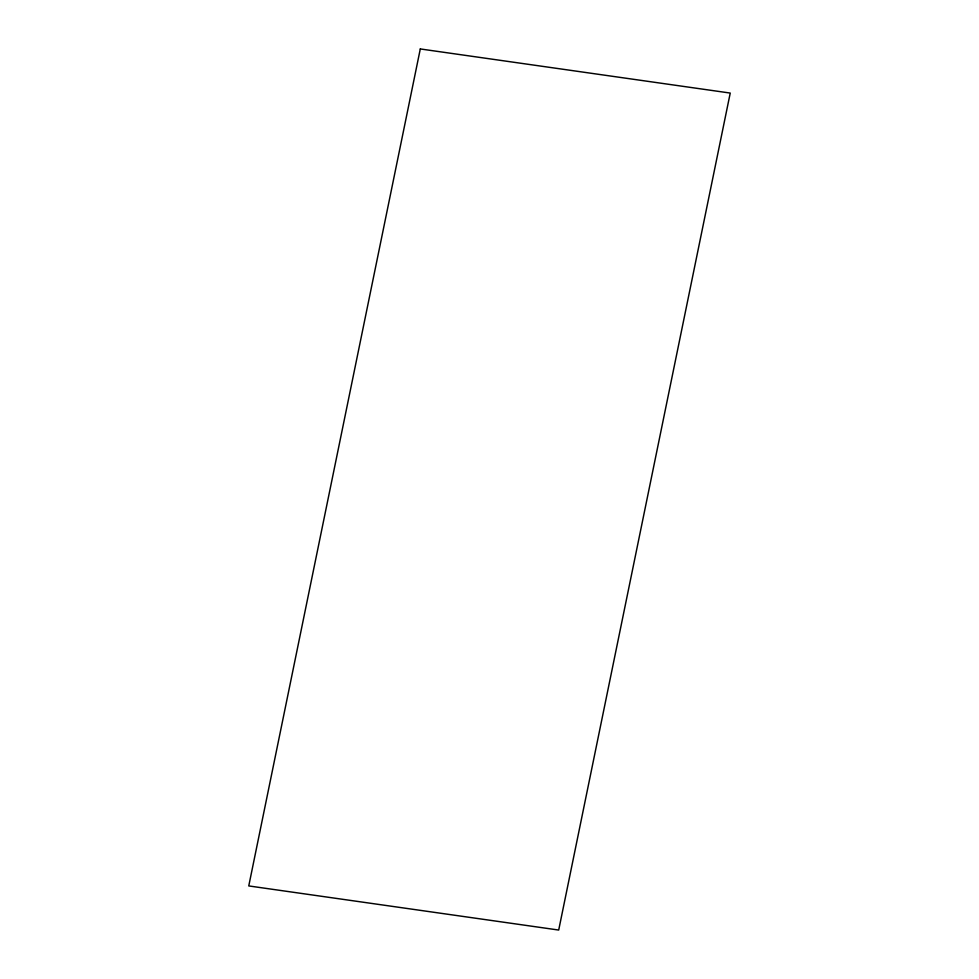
<?xml version="1.0" encoding="UTF-8"?>
<svg xmlns="http://www.w3.org/2000/svg" width="979" height="979" viewBox="0 0 979 979"><rect width="100%" height="100%" fill="white"/><g stroke="black" fill="none" stroke-linecap="round" stroke-linejoin="round"><path stroke-width="1.47" d="M420.297 48.95L248.764 885.934L558.703 930.05L730.236 93.066L420.297 48.95"/></g></svg>
